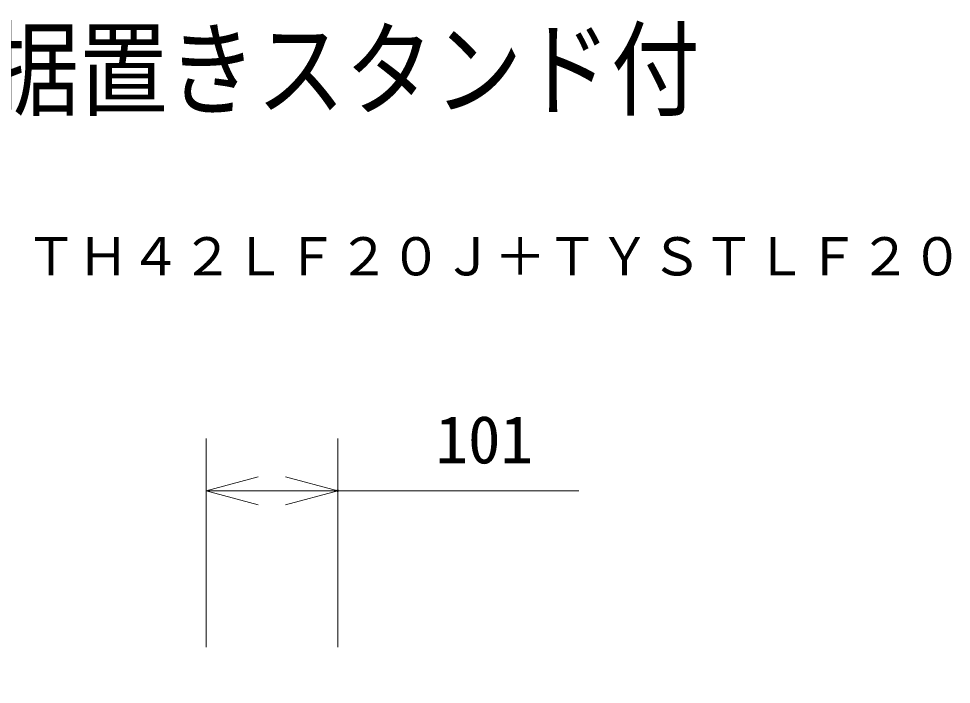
# Model space of a CAD drawing. Units: millimetres, scale not verified. Extents: x -63 to 62, y -56 to 57.
# Drawn here: x 19.98 to 55.76, y 31.26 to 56.79 of the extents above; entities that cross this region are included whole.
import ezdxf
from ezdxf.enums import TextEntityAlignment as Align

# ---------------------------------------------------------------- set-up
doc = ezdxf.new("R2010")
doc.units = ezdxf.units.MM
doc.header["$LTSCALE"] = 0.125
doc.header["$PDMODE"] = 32
doc.header["$PDSIZE"] = 0.0625
doc.layers.add('0-0_0', color=7, linetype='Continuous', lineweight=9)
doc.layers.add('0-6_SUNPO', color=7, linetype='Continuous', lineweight=9)
for name, color, linetype in [('0-2_MOJI1', 7, 'Continuous'), ('0-3_TOUROKU', 7, 'Continuous'), ('0-4_Defpoints', 7, 'Continuous')]:
    doc.layers.add(name, color=color, linetype=linetype)
doc.styles.add('ＭＳ ゴシック', font='')
doc.styles.get('ＭＳ ゴシック').set_extended_font_data('MS Gothic')

# ---------------------------------------------------------------- blocks, each defined once
blk = doc.blocks.new('_OPEN30')
at = {"layer": '0-0_0'}
blk.add_line((0, 0), (-1, 0), dxfattribs=at)
blk.add_lwpolyline([(-1, 0.26795), (0, 0), (-1, -0.26795)], dxfattribs=at)
blk = doc.blocks.new('D7')
at = {"layer": '0-4_Defpoints'}
for p in [(25.1546, 42.0937), (20.1046, 34.0937), (25.1546, 34.0937)]:
    blk.add_point(p, dxfattribs=at)
at = {"layer": '0-6_SUNPO'}
for p, q in [((20.1046, 36.0937), (20.1046, 44.0937)), ((25.1546, 36.0937), (25.1546, 44.0937)), ((22.1046, 42.0937), (23.1546, 42.0937)), ((25.1546, 42.0937), (34.4046, 42.0937))]:
    blk.add_line(p, q, dxfattribs=at)
at = {"layer": '0-6_SUNPO', "xscale": 2, "yscale": 2, "rotation": 180}
blk.add_blockref('_OPEN30', (20.1046, 42.0937), dxfattribs=at)
at = {"layer": '0-6_SUNPO', "xscale": 2, "yscale": 2}
blk.add_blockref('_OPEN30', (25.1546, 42.0937), dxfattribs=at)
at = {"layer": '0-6_SUNPO', "style": 'ＭＳ ゴシック'}
blk.add_text('101', height=1.833, dxfattribs=at).set_placement((28.9046, 42.5937), align=Align.BOTTOM_LEFT)

msp = doc.modelspace()

# ---------------------------------------------------------------- block references
at = {"layer": '0-6_SUNPO'}
msp.add_blockref('D7', (7.0624, -3.4125), dxfattribs=at)

# ---------------------------------------------------------------- texts
at = {"layer": '0-2_MOJI1', "style": 'ＭＳ ゴシック', "width": 0.85}
msp.add_text('フルハイビジョン液晶ディスプレイ据置きスタンド付', height=2.933, dxfattribs=at).set_placement((-35.5132, 52.5021), align=Align.BOTTOM_LEFT)
at = {"layer": '0-3_TOUROKU', "style": 'ＭＳ ゴシック'}
msp.add_text('ＴＨ４２ＬＦ２０Ｊ＋ＴＹＳＴＬＦ２０', height=1.466, dxfattribs=at).set_placement((20.22, 46.5021), align=Align.BOTTOM_LEFT)

doc.saveas('drawing.dxf')
